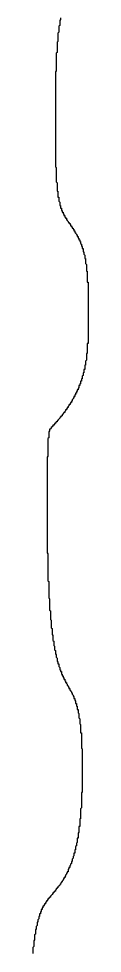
# Model space of a CAD drawing. Header units: millimetres. Extents: x 35 to 605, y 64 to 964.
# Drawn here: x 316.24 to 316.9, y 607.15 to 618.26 of the extents above; entities that cross this region are included whole.
import ezdxf

# ---------------------------------------------------------------- set-up
doc = ezdxf.new("R2010")
doc.units = ezdxf.units.MM

msp = doc.modelspace()

# ---------------------------------------------------------------- linework, layer by layer
for points in [[(316.567, 618.268, 0), (316.567, 618.258, 0), (316.567, 618.248, 0), (316.557, 618.238, 0), (316.557, 618.228, 0), (316.557, 618.218, 0), (316.557, 618.208, 0), (316.557, 618.208, 0), (316.557, 618.198, 0), (316.557, 618.188, 0), (316.557, 618.178, 0), (316.547, 618.168, 0), (316.547, 618.158, 0), (316.547, 618.148, 0), (316.547, 618.138, 0), (316.547, 618.128, 0), (316.547, 618.128, 0), (316.547, 618.118, 0), (316.547, 618.108, 0), (316.547, 618.098, 0), (316.537, 618.088, 0), (316.537, 618.078, 0), (316.537, 618.068, 0), (316.537, 618.058, 0), (316.537, 618.048, 0), (316.537, 618.038, 0), (316.537, 618.038, 0), (316.537, 618.028, 0), (316.537, 618.018, 0), (316.537, 618.008, 0), (316.537, 617.998, 0), (316.537, 617.988, 0), (316.527, 617.978, 0), (316.527, 617.968, 0), (316.527, 617.958, 0), (316.527, 617.948, 0), (316.527, 617.938, 0), (316.527, 617.928, 0), (316.527, 617.918, 0), (316.527, 617.918, 0), (316.527, 617.908, 0), (316.527, 617.898, 0), (316.527, 617.888, 0), (316.527, 617.878, 0), (316.527, 617.868, 0), (316.527, 617.858, 0), (316.517, 617.848, 0), (316.517, 617.838, 0), (316.517, 617.828, 0), (316.517, 617.818, 0), (316.517, 617.808, 0), (316.517, 617.798, 0), (316.517, 617.788, 0), (316.517, 617.778, 0), (316.517, 617.768, 0), (316.517, 617.758, 0), (316.517, 617.758, 0), (316.517, 617.748, 0), (316.517, 617.738, 0), (316.517, 617.728, 0), (316.517, 617.718, 0), (316.517, 617.708, 0), (316.517, 617.698, 0), (316.517, 617.688, 0), (316.517, 617.678, 0), (316.517, 617.668, 0), (316.517, 617.658, 0), (316.517, 617.648, 0), (316.517, 617.638, 0), (316.507, 617.628, 0), (316.507, 617.618, 0), (316.507, 617.608, 0), (316.507, 617.598, 0), (316.507, 617.588, 0), (316.507, 617.578, 0), (316.507, 617.578, 0), (316.507, 617.568, 0), (316.507, 617.558, 0), (316.507, 617.548, 0), (316.507, 617.538, 0), (316.507, 617.528, 0), (316.507, 617.518, 0), (316.507, 617.508, 0), (316.507, 617.498, 0), (316.507, 617.488, 0), (316.507, 617.478, 0), (316.507, 617.468, 0), (316.507, 617.458, 0), (316.507, 617.448, 0), (316.507, 617.438, 0), (316.507, 617.428, 0), (316.507, 617.418, 0), (316.507, 617.408, 0), (316.507, 617.398, 0), (316.507, 617.398, 0), (316.507, 617.388, 0), (316.507, 617.378, 0), (316.507, 617.368, 0), (316.507, 617.358, 0), (316.507, 617.348, 0), (316.507, 617.338, 0), (316.507, 617.328, 0), (316.507, 617.318, 0), (316.507, 617.308, 0), (316.507, 617.298, 0), (316.507, 617.288, 0), (316.507, 617.278, 0), (316.507, 617.268, 0), (316.507, 617.268, 0), (316.507, 617.258, 0), (316.507, 617.248, 0), (316.507, 617.238, 0), (316.507, 617.228, 0), (316.507, 617.218, 0), (316.507, 617.208, 0), (316.507, 617.198, 0), (316.507, 617.188, 0), (316.507, 617.178, 0), (316.507, 617.168, 0), (316.507, 617.158, 0), (316.507, 617.158, 0), (316.507, 617.148, 0), (316.507, 617.138, 0), (316.507, 617.128, 0), (316.507, 617.118, 0), (316.507, 617.108, 0), (316.507, 617.098, 0), (316.507, 617.088, 0), (316.507, 617.078, 0), (316.507, 617.068, 0), (316.507, 617.068, 0), (316.507, 617.058, 0), (316.507, 617.048, 0), (316.507, 617.038, 0), (316.507, 617.028, 0), (316.507, 617.018, 0), (316.507, 617.008, 0), (316.507, 616.998, 0), (316.507, 616.998, 0), (316.507, 616.988, 0), (316.507, 616.978, 0), (316.507, 616.968, 0), (316.507, 616.958, 0), (316.507, 616.948, 0), (316.507, 616.938, 0), (316.507, 616.938, 0), (316.507, 616.928, 0), (316.507, 616.918, 0), (316.507, 616.908, 0), (316.507, 616.898, 0), (316.507, 616.888, 0), (316.507, 616.888, 0), (316.507, 616.878, 0), (316.507, 616.868, 0), (316.507, 616.858, 0), (316.507, 616.848, 0), (316.507, 616.838, 0), (316.507, 616.838, 0), (316.507, 616.828, 0), (316.507, 616.818, 0), (316.507, 616.808, 0), (316.507, 616.798, 0), (316.507, 616.798, 0), (316.507, 616.788, 0), (316.507, 616.778, 0), (316.507, 616.768, 0), (316.507, 616.758, 0), (316.507, 616.758, 0), (316.507, 616.748, 0), (316.507, 616.738, 0), (316.507, 616.728, 0), (316.507, 616.718, 0), (316.507, 616.718, 0), (316.507, 616.708, 0), (316.507, 616.698, 0), (316.507, 616.688, 0), (316.507, 616.688, 0), (316.507, 616.678, 0), (316.507, 616.668, 0), (316.507, 616.658, 0), (316.507, 616.658, 0), (316.507, 616.648, 0), (316.507, 616.638, 0), (316.507, 616.628, 0), (316.507, 616.628, 0), (316.507, 616.618, 0), (316.507, 616.608, 0), (316.507, 616.598, 0), (316.507, 616.598, 0), (316.507, 616.588, 0), (316.507, 616.578, 0), (316.507, 616.578, 0), (316.507, 616.568, 0), (316.507, 616.558, 0), (316.507, 616.548, 0), (316.507, 616.548, 0), (316.507, 616.538, 0), (316.507, 616.528, 0), (316.507, 616.528, 0), (316.507, 616.518, 0), (316.507, 616.508, 0), (316.507, 616.508, 0), (316.507, 616.498, 0), (316.517, 616.488, 0), (316.517, 616.488, 0), (316.517, 616.478, 0), (316.517, 616.468, 0), (316.517, 616.468, 0), (316.517, 616.458, 0), (316.517, 616.448, 0), (316.517, 616.448, 0), (316.517, 616.438, 0), (316.517, 616.428, 0), (316.517, 616.428, 0), (316.517, 616.418, 0), (316.517, 616.408, 0), (316.517, 616.408, 0), (316.517, 616.398, 0), (316.517, 616.388, 0), (316.517, 616.388, 0), (316.517, 616.378, 0), (316.517, 616.378, 0), (316.517, 616.368, 0), (316.517, 616.358, 0), (316.517, 616.358, 0), (316.517, 616.348, 0), (316.517, 616.348, 0), (316.517, 616.338, 0), (316.517, 616.328, 0), (316.517, 616.328, 0), (316.517, 616.318, 0), (316.517, 616.318, 0), (316.527, 616.308, 0), (316.527, 616.298, 0), (316.527, 616.298, 0), (316.527, 616.288, 0), (316.527, 616.288, 0), (316.527, 616.278, 0), (316.527, 616.278, 0), (316.527, 616.268, 0), (316.527, 616.268, 0), (316.527, 616.258, 0), (316.527, 616.248, 0), (316.527, 616.248, 0), (316.527, 616.238, 0), (316.527, 616.238, 0), (316.527, 616.228, 0), (316.527, 616.228, 0), (316.527, 616.218, 0), (316.527, 616.218, 0), (316.527, 616.208, 0), (316.537, 616.208, 0), (316.537, 616.198, 0), (316.537, 616.198, 0), (316.537, 616.188, 0), (316.537, 616.188, 0), (316.537, 616.178, 0), (316.537, 616.178, 0), (316.537, 616.168, 0), (316.537, 616.168, 0), (316.537, 616.158, 0), (316.537, 616.158, 0), (316.537, 616.148, 0), (316.537, 616.148, 0), (316.537, 616.148, 0), (316.537, 616.138, 0), (316.547, 616.138, 0), (316.547, 616.128, 0), (316.547, 616.128, 0), (316.547, 616.118, 0), (316.547, 616.118, 0), (316.547, 616.118, 0), (316.547, 616.108, 0), (316.547, 616.108, 0), (316.547, 616.098, 0), (316.547, 616.098, 0), (316.547, 616.088, 0), (316.547, 616.088, 0), (316.547, 616.088, 0), (316.557, 616.078, 0), (316.557, 616.078, 0), (316.557, 616.078, 0), (316.557, 616.068, 0), (316.557, 616.068, 0), (316.557, 616.058, 0), (316.557, 616.058, 0), (316.557, 616.058, 0), (316.557, 616.048, 0), (316.557, 616.048, 0), (316.557, 616.048, 0), (316.557, 616.038, 0), (316.567, 616.038, 0), (316.567, 616.038, 0), (316.567, 616.028, 0), (316.567, 616.028, 0), (316.567, 616.028, 0), (316.567, 616.018, 0), (316.567, 616.018, 0), (316.567, 616.018, 0), (316.567, 616.018, 0), (316.567, 616.008, 0), (316.577, 616.008, 0), (316.577, 616.008, 0), (316.577, 615.998, 0), (316.577, 615.998, 0), (316.577, 615.998, 0), (316.577, 615.998, 0), (316.577, 615.988, 0), (316.577, 615.988, 0), (316.577, 615.988, 0), (316.577, 615.978, 0), (316.587, 615.978, 0), (316.587, 615.978, 0), (316.587, 615.978, 0), (316.587, 615.968, 0), (316.587, 615.968, 0), (316.587, 615.968, 0), (316.587, 615.968, 0), (316.587, 615.958, 0), (316.587, 615.958, 0), (316.587, 615.958, 0), (316.597, 615.958, 0), (316.597, 615.948, 0), (316.597, 615.948, 0), (316.597, 615.948, 0), (316.597, 615.948, 0), (316.597, 615.938, 0), (316.597, 615.938, 0), (316.597, 615.938, 0), (316.607, 615.938, 0), (316.607, 615.938, 0), (316.607, 615.928, 0), (316.607, 615.928, 0), (316.607, 615.928, 0), (316.607, 615.928, 0), (316.607, 615.918, 0), (316.607, 615.918, 0), (316.607, 615.918, 0), (316.617, 615.918, 0), (316.617, 615.918, 0), (316.617, 615.908, 0), (316.617, 615.908, 0), (316.617, 615.908, 0), (316.617, 615.908, 0), (316.617, 615.898, 0), (316.627, 615.898, 0), (316.627, 615.898, 0), (316.627, 615.898, 0), (316.627, 615.898, 0), (316.627, 615.888, 0), (316.627, 615.888, 0), (316.627, 615.888, 0), (316.637, 615.888, 0), (316.637, 615.878, 0), (316.637, 615.878, 0), (316.637, 615.878, 0), (316.637, 615.878, 0), (316.637, 615.878, 0), (316.637, 615.868, 0), (316.647, 615.868, 0), (316.647, 615.868, 0), (316.647, 615.868, 0), (316.647, 615.858, 0), (316.647, 615.858, 0), (316.647, 615.858, 0), (316.647, 615.858, 0), (316.657, 615.848, 0), (316.657, 615.848, 0), (316.657, 615.848, 0), (316.657, 615.848, 0), (316.657, 615.838, 0), (316.657, 615.838, 0), (316.667, 615.838, 0), (316.667, 615.838, 0), (316.667, 615.838, 0), (316.667, 615.828, 0), (316.667, 615.828, 0), (316.667, 615.828, 0), (316.677, 615.828, 0), (316.677, 615.818, 0), (316.677, 615.818, 0), (316.677, 615.818, 0), (316.677, 615.818, 0), (316.687, 615.808, 0), (316.687, 615.808, 0), (316.687, 615.808, 0), (316.687, 615.808, 0), (316.687, 615.798, 0), (316.687, 615.798, 0), (316.697, 615.798, 0), (316.697, 615.788, 0), (316.697, 615.788, 0), (316.697, 615.788, 0), (316.697, 615.788, 0), (316.707, 615.778, 0), (316.707, 615.778, 0), (316.707, 615.778, 0), (316.707, 615.778, 0), (316.707, 615.768, 0), (316.717, 615.768, 0), (316.717, 615.768, 0), (316.717, 615.758, 0), (316.717, 615.758, 0), (316.717, 615.758, 0), (316.727, 615.758, 0), (316.727, 615.748, 0), (316.727, 615.748, 0), (316.727, 615.748, 0), (316.727, 615.738, 0), (316.727, 615.738, 0), (316.737, 615.738, 0), (316.737, 615.728, 0), (316.737, 615.728, 0), (316.737, 615.728, 0), (316.737, 615.718, 0), (316.747, 615.718, 0), (316.747, 615.718, 0), (316.747, 615.708, 0), (316.747, 615.708, 0), (316.747, 615.708, 0), (316.757, 615.698, 0), (316.757, 615.698, 0), (316.757, 615.698, 0), (316.757, 615.688, 0), (316.757, 615.688, 0), (316.767, 615.688, 0), (316.767, 615.678, 0), (316.767, 615.678, 0), (316.767, 615.678, 0), (316.767, 615.668, 0), (316.777, 615.668, 0), (316.777, 615.668, 0), (316.777, 615.658, 0), (316.777, 615.658, 0), (316.777, 615.648, 0), (316.787, 615.648, 0), (316.787, 615.648, 0), (316.787, 615.638, 0), (316.787, 615.638, 0), (316.787, 615.628, 0), (316.797, 615.628, 0), (316.797, 615.628, 0), (316.797, 615.618, 0), (316.797, 615.618, 0), (316.797, 615.608, 0), (316.797, 615.608, 0), (316.807, 615.608, 0), (316.807, 615.598, 0), (316.807, 615.598, 0), (316.807, 615.588, 0), (316.807, 615.588, 0), (316.817, 615.578, 0), (316.817, 615.578, 0), (316.817, 615.578, 0), (316.817, 615.568, 0), (316.817, 615.568, 0), (316.817, 615.558, 0), (316.817, 615.558, 0), (316.827, 615.548, 0), (316.827, 615.548, 0), (316.827, 615.538, 0), (316.827, 615.538, 0), (316.827, 615.538, 0), (316.827, 615.528, 0), (316.837, 615.528, 0), (316.837, 615.518, 0), (316.837, 615.518, 0), (316.837, 615.508, 0), (316.837, 615.508, 0), (316.837, 615.498, 0), (316.837, 615.498, 0), (316.837, 615.488, 0), (316.847, 615.488, 0), (316.847, 615.488, 0), (316.847, 615.478, 0), (316.847, 615.478, 0), (316.847, 615.468, 0), (316.847, 615.468, 0), (316.847, 615.458, 0), (316.847, 615.458, 0), (316.857, 615.448, 0), (316.857, 615.448, 0), (316.857, 615.438, 0), (316.857, 615.438, 0), (316.857, 615.428, 0), (316.857, 615.428, 0), (316.857, 615.418, 0), (316.857, 615.418, 0), (316.857, 615.418, 0), (316.857, 615.408, 0), (316.867, 615.408, 0), (316.867, 615.398, 0), (316.867, 615.398, 0), (316.867, 615.388, 0), (316.867, 615.388, 0), (316.867, 615.378, 0), (316.867, 615.378, 0), (316.867, 615.368, 0), (316.867, 615.368, 0), (316.867, 615.358, 0), (316.867, 615.358, 0), (316.867, 615.348, 0), (316.867, 615.348, 0), (316.877, 615.338, 0), (316.877, 615.338, 0), (316.877, 615.328, 0), (316.877, 615.328, 0), (316.877, 615.318, 0), (316.877, 615.318, 0), (316.877, 615.308, 0), (316.877, 615.308, 0), (316.877, 615.298, 0), (316.877, 615.298, 0), (316.877, 615.288, 0), (316.877, 615.288, 0), (316.877, 615.278, 0), (316.877, 615.278, 0), (316.877, 615.268, 0), (316.877, 615.268, 0), (316.877, 615.258, 0), (316.887, 615.258, 0), (316.887, 615.248, 0), (316.887, 615.248, 0), (316.887, 615.238, 0), (316.887, 615.238, 0), (316.887, 615.238, 0), (316.887, 615.228, 0), (316.887, 615.228, 0), (316.887, 615.218, 0), (316.887, 615.218, 0), (316.887, 615.208, 0), (316.887, 615.208, 0), (316.887, 615.198, 0), (316.887, 615.188, 0), (316.887, 615.188, 0), (316.887, 615.178, 0), (316.887, 615.178, 0), (316.887, 615.168, 0), (316.887, 615.168, 0), (316.887, 615.158, 0), (316.887, 615.158, 0), (316.887, 615.148, 0), (316.887, 615.148, 0), (316.887, 615.138, 0), (316.887, 615.138, 0), (316.887, 615.128, 0), (316.897, 615.128, 0), (316.897, 615.118, 0), (316.897, 615.118, 0), (316.897, 615.108, 0), (316.897, 615.108, 0), (316.897, 615.098, 0), (316.897, 615.098, 0), (316.897, 615.088, 0), (316.897, 615.088, 0), (316.897, 615.078, 0), (316.897, 615.078, 0), (316.897, 615.068, 0), (316.897, 615.068, 0), (316.897, 615.058, 0), (316.897, 615.058, 0), (316.897, 615.048, 0), (316.897, 615.048, 0), (316.897, 615.038, 0), (316.897, 615.038, 0), (316.897, 615.028, 0), (316.897, 615.028, 0), (316.897, 615.018, 0), (316.897, 615.018, 0), (316.897, 615.008, 0), (316.897, 615.008, 0), (316.897, 614.998, 0), (316.897, 614.998, 0), (316.897, 614.988, 0), (316.897, 614.988, 0), (316.897, 614.978, 0), (316.897, 614.978, 0), (316.897, 614.968, 0), (316.897, 614.968, 0), (316.897, 614.958, 0), (316.897, 614.958, 0), (316.897, 614.948, 0), (316.897, 614.948, 0), (316.897, 614.938, 0), (316.897, 614.938, 0), (316.897, 614.928, 0), (316.897, 614.918, 0), (316.897, 614.918, 0), (316.897, 614.908, 0), (316.897, 614.908, 0), (316.897, 614.898, 0), (316.897, 614.898, 0), (316.897, 614.888, 0), (316.897, 614.888, 0), (316.897, 614.878, 0), (316.897, 614.878, 0), (316.897, 614.868, 0), (316.897, 614.868, 0), (316.897, 614.858, 0), (316.897, 614.858, 0), (316.897, 614.848, 0), (316.897, 614.848, 0), (316.897, 614.838, 0), (316.897, 614.838, 0), (316.897, 614.828, 0), (316.897, 614.828, 0), (316.897, 614.818, 0), (316.897, 614.818, 0), (316.897, 614.808, 0), (316.897, 614.808, 0), (316.897, 614.798, 0), (316.897, 614.798, 0), (316.897, 614.788, 0), (316.897, 614.788, 0), (316.897, 614.778, 0), (316.897, 614.778, 0), (316.897, 614.768, 0), (316.897, 614.768, 0), (316.897, 614.758, 0), (316.897, 614.758, 0), (316.897, 614.748, 0), (316.897, 614.748, 0), (316.897, 614.738, 0), (316.897, 614.738, 0), (316.897, 614.728, 0), (316.897, 614.728, 0), (316.897, 614.718, 0), (316.897, 614.718, 0), (316.897, 614.708, 0), (316.897, 614.708, 0), (316.897, 614.698, 0), (316.897, 614.698, 0), (316.897, 614.688, 0), (316.897, 614.688, 0), (316.897, 614.678, 0), (316.897, 614.678, 0), (316.897, 614.668, 0), (316.897, 614.668, 0), (316.897, 614.658, 0), (316.897, 614.658, 0), (316.897, 614.658, 0), (316.897, 614.648, 0), (316.897, 614.648, 0), (316.897, 614.638, 0), (316.897, 614.638, 0), (316.897, 614.628, 0), (316.897, 614.628, 0), (316.897, 614.618, 0), (316.897, 614.618, 0), (316.897, 614.608, 0), (316.897, 614.608, 0), (316.897, 614.598, 0), (316.897, 614.598, 0), (316.897, 614.588, 0), (316.897, 614.588, 0), (316.897, 614.578, 0), (316.897, 614.578, 0), (316.897, 614.568, 0), (316.897, 614.568, 0), (316.897, 614.558, 0), (316.897, 614.558, 0), (316.897, 614.548, 0), (316.897, 614.548, 0), (316.897, 614.538, 0), (316.897, 614.538, 0), (316.897, 614.528, 0), (316.897, 614.528, 0), (316.897, 614.518, 0), (316.897, 614.518, 0), (316.897, 614.508, 0), (316.897, 614.508, 0), (316.897, 614.498, 0), (316.897, 614.498, 0), (316.897, 614.488, 0), (316.897, 614.488, 0), (316.897, 614.478, 0), (316.897, 614.478, 0), (316.897, 614.468, 0), (316.897, 614.468, 0), (316.897, 614.458, 0), (316.897, 614.458, 0), (316.897, 614.448, 0), (316.897, 614.448, 0), (316.897, 614.448, 0), (316.897, 614.438, 0), (316.897, 614.438, 0), (316.897, 614.428, 0), (316.897, 614.428, 0), (316.897, 614.418, 0), (316.897, 614.418, 0), (316.897, 614.408, 0), (316.897, 614.408, 0), (316.897, 614.398, 0), (316.887, 614.398, 0), (316.887, 614.388, 0), (316.887, 614.388, 0), (316.887, 614.378, 0), (316.887, 614.378, 0), (316.887, 614.368, 0), (316.887, 614.368, 0), (316.887, 614.358, 0), (316.887, 614.358, 0), (316.887, 614.348, 0), (316.887, 614.348, 0), (316.887, 614.338, 0), (316.887, 614.338, 0), (316.887, 614.328, 0), (316.887, 614.328, 0), (316.887, 614.318, 0), (316.887, 614.318, 0), (316.887, 614.308, 0), (316.887, 614.308, 0), (316.887, 614.298, 0), (316.887, 614.298, 0), (316.887, 614.298, 0), (316.887, 614.288, 0), (316.887, 614.288, 0), (316.887, 614.278, 0), (316.877, 614.278, 0), (316.877, 614.268, 0), (316.877, 614.268, 0), (316.877, 614.258, 0), (316.877, 614.258, 0), (316.877, 614.248, 0), (316.877, 614.248, 0), (316.877, 614.238, 0), (316.877, 614.238, 0), (316.877, 614.228, 0), (316.877, 614.228, 0), (316.877, 614.218, 0), (316.877, 614.218, 0), (316.877, 614.208, 0), (316.877, 614.208, 0), (316.877, 614.198, 0), (316.877, 614.198, 0), (316.867, 614.188, 0), (316.867, 614.188, 0), (316.867, 614.178, 0), (316.867, 614.178, 0), (316.867, 614.168, 0), (316.867, 614.168, 0), (316.867, 614.168, 0), (316.867, 614.158, 0), (316.867, 614.158, 0), (316.867, 614.148, 0), (316.867, 614.148, 0), (316.867, 614.138, 0), (316.857, 614.138, 0), (316.857, 614.128, 0), (316.857, 614.128, 0), (316.857, 614.118, 0), (316.857, 614.118, 0), (316.857, 614.108, 0), (316.857, 614.108, 0), (316.857, 614.098, 0), (316.857, 614.098, 0), (316.857, 614.088, 0), (316.847, 614.088, 0), (316.847, 614.078, 0), (316.847, 614.078, 0), (316.847, 614.068, 0), (316.847, 614.068, 0), (316.847, 614.058, 0), (316.847, 614.058, 0), (316.847, 614.048, 0), (316.847, 614.048, 0), (316.837, 614.048, 0), (316.837, 614.038, 0), (316.837, 614.038, 0), (316.837, 614.028, 0), (316.837, 614.028, 0), (316.837, 614.018, 0), (316.837, 614.018, 0), (316.827, 614.008, 0), (316.827, 614.008, 0), (316.827, 613.998, 0), (316.827, 613.998, 0), (316.827, 613.988, 0), (316.827, 613.988, 0), (316.827, 613.978, 0), (316.817, 613.978, 0), (316.817, 613.968, 0), (316.817, 613.968, 0), (316.817, 613.968, 0), (316.817, 613.958, 0), (316.817, 613.958, 0), (316.817, 613.948, 0), (316.807, 613.948, 0), (316.807, 613.938, 0), (316.807, 613.938, 0), (316.807, 613.928, 0), (316.807, 613.928, 0), (316.807, 613.918, 0), (316.797, 613.918, 0), (316.797, 613.908, 0), (316.797, 613.908, 0), (316.797, 613.908, 0), (316.797, 613.898, 0), (316.787, 613.898, 0), (316.787, 613.888, 0), (316.787, 613.888, 0), (316.787, 613.878, 0), (316.787, 613.878, 0), (316.787, 613.868, 0), (316.777, 613.868, 0), (316.777, 613.868, 0), (316.777, 613.858, 0), (316.777, 613.858, 0), (316.777, 613.848, 0), (316.767, 613.848, 0), (316.767, 613.838, 0), (316.767, 613.838, 0), (316.767, 613.838, 0), (316.767, 613.828, 0), (316.757, 613.828, 0), (316.757, 613.818, 0), (316.757, 613.818, 0), (316.757, 613.808, 0), (316.757, 613.808, 0), (316.747, 613.808, 0), (316.747, 613.798, 0), (316.747, 613.798, 0), (316.747, 613.788, 0), (316.747, 613.788, 0), (316.737, 613.788, 0), (316.737, 613.778, 0), (316.737, 613.778, 0), (316.737, 613.768, 0), (316.727, 613.768, 0), (316.727, 613.768, 0), (316.727, 613.758, 0), (316.727, 613.758, 0), (316.727, 613.748, 0), (316.717, 613.748, 0), (316.717, 613.748, 0), (316.717, 613.738, 0), (316.717, 613.738, 0), (316.707, 613.728, 0), (316.707, 613.728, 0), (316.707, 613.728, 0), (316.707, 613.718, 0), (316.707, 613.718, 0), (316.697, 613.708, 0), (316.697, 613.708, 0), (316.697, 613.708, 0), (316.697, 613.698, 0), (316.687, 613.698, 0), (316.687, 613.698, 0), (316.687, 613.688, 0), (316.687, 613.688, 0), (316.687, 613.688, 0), (316.677, 613.678, 0), (316.677, 613.678, 0), (316.677, 613.668, 0), (316.677, 613.668, 0), (316.667, 613.668, 0), (316.667, 613.658, 0), (316.667, 613.658, 0), (316.667, 613.658, 0), (316.657, 613.648, 0), (316.657, 613.648, 0), (316.657, 613.648, 0), (316.657, 613.638, 0), (316.657, 613.638, 0), (316.647, 613.638, 0), (316.647, 613.628, 0), (316.647, 613.628, 0), (316.647, 613.628, 0), (316.637, 613.618, 0), (316.637, 613.618, 0), (316.637, 613.618, 0), (316.637, 613.608, 0), (316.627, 613.608, 0), (316.627, 613.608, 0), (316.627, 613.598, 0), (316.627, 613.598, 0), (316.627, 613.598, 0), (316.617, 613.588, 0), (316.617, 613.588, 0), (316.617, 613.588, 0), (316.617, 613.578, 0), (316.607, 613.578, 0), (316.607, 613.578, 0), (316.607, 613.568, 0), (316.607, 613.568, 0), (316.597, 613.568, 0), (316.597, 613.568, 0), (316.597, 613.558, 0), (316.597, 613.558, 0), (316.597, 613.558, 0), (316.587, 613.548, 0), (316.587, 613.548, 0), (316.587, 613.548, 0), (316.587, 613.538, 0), (316.577, 613.538, 0), (316.577, 613.538, 0), (316.577, 613.538, 0), (316.577, 613.528, 0), (316.577, 613.528, 0), (316.567, 613.528, 0), (316.567, 613.518, 0), (316.567, 613.518, 0), (316.567, 613.518, 0), (316.557, 613.518, 0), (316.557, 613.508, 0), (316.557, 613.508, 0), (316.557, 613.508, 0), (316.557, 613.508, 0), (316.547, 613.498, 0), (316.547, 613.498, 0), (316.547, 613.498, 0), (316.547, 613.498, 0), (316.537, 613.488, 0), (316.537, 613.488, 0), (316.537, 613.488, 0), (316.537, 613.488, 0), (316.537, 613.478, 0), (316.527, 613.478, 0), (316.527, 613.478, 0), (316.527, 613.478, 0), (316.527, 613.468, 0), (316.527, 613.468, 0), (316.517, 613.468, 0), (316.517, 613.468, 0), (316.517, 613.458, 0), (316.517, 613.458, 0), (316.507, 613.458, 0), (316.507, 613.458, 0), (316.507, 613.448, 0), (316.507, 613.448, 0), (316.507, 613.448, 0), (316.497, 613.448, 0), (316.497, 613.448, 0), (316.497, 613.438, 0), (316.497, 613.438, 0), (316.497, 613.438, 0), (316.497, 613.438, 0), (316.487, 613.428, 0), (316.487, 613.428, 0), (316.487, 613.428, 0), (316.487, 613.428, 0), (316.487, 613.428, 0), (316.477, 613.428, 0), (316.477, 613.418, 0), (316.477, 613.418, 0), (316.477, 613.418, 0), (316.477, 613.418, 0), (316.477, 613.418, 0), (316.467, 613.408, 0), (316.467, 613.408, 0), (316.467, 613.408, 0), (316.467, 613.408, 0), (316.467, 613.408, 0), (316.467, 613.408, 0), (316.457, 613.398, 0), (316.457, 613.398, 0), (316.457, 613.398, 0), (316.457, 613.398, 0), (316.457, 613.398, 0), (316.457, 613.398, 0), (316.457, 613.398, 0), (316.457, 613.388, 0), (316.447, 613.388, 0), (316.447, 613.388, 0), (316.447, 613.388, 0), (316.447, 613.388, 0), (316.447, 613.388, 0), (316.447, 613.388, 0), (316.447, 613.388, 0), (316.447, 613.388, 0), (316.447, 613.388, 0), (316.447, 613.378, 0), (316.437, 613.378, 0), (316.437, 613.378, 0), (316.437, 613.378, 0), (316.437, 613.378, 0), (316.437, 613.378, 0), (316.437, 613.378, 0), (316.437, 613.378, 0), (316.437, 613.378, 0), (316.437, 613.378, 0), (316.437, 613.378, 0), (316.437, 613.378, 0)], [(316.437, 613.378, 0), (316.437, 613.378, 0), (316.437, 613.378, 0), (316.437, 613.378, 0), (316.437, 613.378, 0), (316.437, 613.368, 0), (316.437, 613.368, 0), (316.437, 613.368, 0), (316.437, 613.368, 0), (316.437, 613.368, 0), (316.437, 613.368, 0), (316.437, 613.368, 0), (316.437, 613.368, 0), (316.437, 613.358, 0), (316.437, 613.358, 0), (316.437, 613.358, 0), (316.437, 613.358, 0), (316.427, 613.348, 0), (316.427, 613.348, 0), (316.427, 613.348, 0), (316.427, 613.348, 0), (316.427, 613.338, 0), (316.427, 613.338, 0), (316.427, 613.338, 0), (316.427, 613.338, 0), (316.427, 613.328, 0), (316.427, 613.328, 0), (316.427, 613.328, 0), (316.427, 613.318, 0), (316.427, 613.318, 0), (316.427, 613.308, 0), (316.427, 613.308, 0), (316.427, 613.308, 0), (316.427, 613.298, 0), (316.427, 613.298, 0), (316.427, 613.288, 0), (316.427, 613.288, 0), (316.427, 613.278, 0), (316.427, 613.278, 0), (316.417, 613.268, 0), (316.417, 613.268, 0), (316.417, 613.258, 0), (316.417, 613.258, 0), (316.417, 613.248, 0), (316.417, 613.238, 0), (316.417, 613.238, 0), (316.417, 613.228, 0), (316.417, 613.228, 0), (316.417, 613.218, 0), (316.417, 613.208, 0), (316.417, 613.208, 0), (316.417, 613.198, 0), (316.417, 613.188, 0), (316.417, 613.178, 0), (316.417, 613.178, 0), (316.417, 613.168, 0), (316.417, 613.158, 0), (316.417, 613.148, 0), (316.417, 613.148, 0), (316.417, 613.138, 0), (316.417, 613.128, 0), (316.417, 613.118, 0), (316.417, 613.108, 0), (316.417, 613.098, 0), (316.417, 613.098, 0), (316.417, 613.088, 0), (316.417, 613.078, 0), (316.417, 613.068, 0), (316.417, 613.058, 0), (316.407, 613.048, 0), (316.407, 613.038, 0), (316.407, 613.028, 0), (316.407, 613.018, 0), (316.407, 613.008, 0), (316.407, 612.998, 0), (316.407, 612.988, 0), (316.407, 612.978, 0), (316.407, 612.968, 0), (316.407, 612.948, 0), (316.407, 612.938, 0), (316.407, 612.928, 0), (316.407, 612.918, 0), (316.407, 612.908, 0), (316.407, 612.898, 0), (316.407, 612.878, 0), (316.407, 612.868, 0), (316.407, 612.858, 0), (316.407, 612.848, 0), (316.407, 612.828, 0), (316.407, 612.818, 0), (316.407, 612.808, 0), (316.407, 612.798, 0), (316.407, 612.778, 0), (316.407, 612.768, 0), (316.407, 612.758, 0), (316.407, 612.738, 0), (316.407, 612.728, 0), (316.407, 612.718, 0), (316.407, 612.698, 0), (316.407, 612.688, 0), (316.407, 612.668, 0), (316.407, 612.658, 0), (316.407, 612.648, 0), (316.407, 612.628, 0), (316.407, 612.618, 0), (316.407, 612.598, 0), (316.407, 612.588, 0), (316.407, 612.568, 0), (316.407, 612.558, 0), (316.407, 612.538, 0), (316.407, 612.528, 0), (316.407, 612.508, 0), (316.407, 612.498, 0), (316.407, 612.478, 0), (316.407, 612.468, 0), (316.407, 612.448, 0), (316.407, 612.438, 0), (316.407, 612.418, 0), (316.407, 612.408, 0), (316.407, 612.388, 0), (316.407, 612.378, 0), (316.407, 612.358, 0), (316.407, 612.348, 0), (316.407, 612.328, 0), (316.407, 612.308, 0), (316.407, 612.298, 0), (316.407, 612.278, 0), (316.407, 612.268, 0), (316.407, 612.248, 0), (316.407, 612.228, 0), (316.407, 612.218, 0), (316.407, 612.198, 0), (316.407, 612.188, 0), (316.407, 612.168, 0), (316.407, 612.148, 0), (316.407, 612.138, 0), (316.407, 612.118, 0), (316.407, 612.108, 0), (316.407, 612.088, 0), (316.407, 612.068, 0), (316.407, 612.058, 0), (316.407, 612.038, 0), (316.407, 612.028, 0), (316.407, 612.008, 0), (316.407, 611.988, 0), (316.407, 611.978, 0), (316.407, 611.958, 0), (316.407, 611.948, 0), (316.407, 611.928, 0), (316.407, 611.908, 0), (316.417, 611.898, 0), (316.417, 611.878, 0), (316.417, 611.858, 0), (316.417, 611.848, 0), (316.417, 611.828, 0), (316.417, 611.818, 0), (316.417, 611.798, 0), (316.417, 611.788, 0), (316.417, 611.768, 0), (316.417, 611.748, 0), (316.417, 611.738, 0), (316.417, 611.718, 0), (316.417, 611.708, 0), (316.417, 611.688, 0), (316.417, 611.668, 0), (316.417, 611.658, 0), (316.417, 611.638, 0), (316.417, 611.628, 0), (316.417, 611.608, 0), (316.417, 611.598, 0), (316.417, 611.578, 0), (316.427, 611.568, 0), (316.427, 611.548, 0), (316.427, 611.538, 0), (316.427, 611.518, 0), (316.427, 611.508, 0), (316.427, 611.488, 0), (316.427, 611.478, 0), (316.427, 611.458, 0), (316.427, 611.448, 0), (316.427, 611.428, 0), (316.427, 611.418, 0), (316.427, 611.398, 0), (316.427, 611.388, 0), (316.427, 611.378, 0), (316.437, 611.358, 0), (316.437, 611.348, 0), (316.437, 611.328, 0), (316.437, 611.318, 0), (316.437, 611.308, 0), (316.437, 611.288, 0), (316.437, 611.278, 0), (316.437, 611.268, 0), (316.437, 611.248, 0), (316.437, 611.238, 0), (316.437, 611.228, 0), (316.447, 611.218, 0), (316.447, 611.198, 0), (316.447, 611.188, 0), (316.447, 611.178, 0), (316.447, 611.168, 0), (316.447, 611.148, 0), (316.447, 611.138, 0), (316.447, 611.128, 0), (316.447, 611.118, 0), (316.457, 611.108, 0), (316.457, 611.088, 0), (316.457, 611.078, 0), (316.457, 611.068, 0), (316.457, 611.058, 0), (316.457, 611.048, 0), (316.457, 611.038, 0), (316.457, 611.028, 0), (316.457, 611.018, 0), (316.467, 611.008, 0), (316.467, 610.998, 0), (316.467, 610.988, 0), (316.467, 610.978, 0), (316.467, 610.968, 0), (316.467, 610.958, 0), (316.467, 610.948, 0), (316.467, 610.938, 0), (316.477, 610.928, 0), (316.477, 610.918, 0), (316.477, 610.908, 0), (316.477, 610.898, 0), (316.477, 610.888, 0), (316.477, 610.878, 0), (316.477, 610.868, 0), (316.487, 610.858, 0), (316.487, 610.848, 0), (316.487, 610.848, 0), (316.487, 610.838, 0), (316.487, 610.828, 0), (316.487, 610.818, 0), (316.487, 610.808, 0), (316.497, 610.798, 0), (316.497, 610.798, 0), (316.497, 610.788, 0), (316.497, 610.778, 0), (316.497, 610.768, 0), (316.497, 610.758, 0), (316.497, 610.758, 0), (316.507, 610.748, 0), (316.507, 610.738, 0), (316.507, 610.728, 0), (316.507, 610.728, 0), (316.507, 610.718, 0), (316.507, 610.708, 0), (316.507, 610.708, 0), (316.517, 610.698, 0), (316.517, 610.688, 0), (316.517, 610.688, 0), (316.517, 610.678, 0), (316.517, 610.668, 0), (316.517, 610.668, 0), (316.527, 610.658, 0), (316.527, 610.648, 0), (316.527, 610.648, 0), (316.527, 610.638, 0), (316.527, 610.638, 0), (316.527, 610.628, 0), (316.527, 610.618, 0), (316.537, 610.618, 0), (316.537, 610.608, 0), (316.537, 610.608, 0), (316.537, 610.598, 0), (316.537, 610.598, 0), (316.537, 610.588, 0), (316.547, 610.588, 0), (316.547, 610.578, 0), (316.547, 610.578, 0), (316.547, 610.568, 0), (316.547, 610.568, 0), (316.547, 610.558, 0), (316.547, 610.558, 0), (316.557, 610.548, 0), (316.557, 610.548, 0), (316.557, 610.538, 0), (316.557, 610.538, 0), (316.557, 610.528, 0), (316.557, 610.528, 0), (316.557, 610.518, 0), (316.567, 610.518, 0), (316.567, 610.518, 0), (316.567, 610.508, 0), (316.567, 610.508, 0), (316.567, 610.498, 0), (316.567, 610.498, 0), (316.577, 610.498, 0), (316.577, 610.488, 0), (316.577, 610.488, 0), (316.577, 610.478, 0), (316.577, 610.478, 0), (316.577, 610.478, 0), (316.577, 610.468, 0), (316.587, 610.468, 0), (316.587, 610.468, 0), (316.587, 610.458, 0), (316.587, 610.458, 0), (316.587, 610.458, 0), (316.587, 610.448, 0), (316.587, 610.448, 0), (316.597, 610.448, 0), (316.597, 610.438, 0), (316.597, 610.438, 0), (316.597, 610.438, 0), (316.597, 610.428, 0), (316.597, 610.428, 0), (316.607, 610.428, 0), (316.607, 610.418, 0), (316.607, 610.418, 0), (316.607, 610.418, 0), (316.607, 610.418, 0), (316.607, 610.408, 0), (316.607, 610.408, 0), (316.617, 610.408, 0), (316.617, 610.398, 0), (316.617, 610.398, 0), (316.617, 610.398, 0), (316.617, 610.398, 0), (316.617, 610.388, 0), (316.617, 610.388, 0), (316.627, 610.388, 0), (316.627, 610.378, 0), (316.627, 610.378, 0), (316.627, 610.378, 0), (316.627, 610.378, 0), (316.627, 610.368, 0), (316.627, 610.368, 0), (316.637, 610.368, 0), (316.637, 610.368, 0), (316.637, 610.358, 0), (316.637, 610.358, 0), (316.637, 610.358, 0), (316.637, 610.358, 0), (316.647, 610.348, 0), (316.647, 610.348, 0), (316.647, 610.348, 0), (316.647, 610.338, 0), (316.647, 610.338, 0), (316.647, 610.338, 0), (316.647, 610.338, 0), (316.657, 610.328, 0), (316.657, 610.328, 0), (316.657, 610.328, 0), (316.657, 610.328, 0), (316.657, 610.318, 0), (316.657, 610.318, 0), (316.667, 610.318, 0), (316.667, 610.308, 0), (316.667, 610.308, 0), (316.667, 610.308, 0), (316.667, 610.308, 0), (316.667, 610.298, 0), (316.677, 610.298, 0), (316.677, 610.298, 0), (316.677, 610.288, 0), (316.677, 610.288, 0), (316.677, 610.288, 0), (316.677, 610.278, 0), (316.687, 610.278, 0), (316.687, 610.278, 0), (316.687, 610.268, 0), (316.687, 610.268, 0), (316.687, 610.268, 0), (316.697, 610.258, 0), (316.697, 610.258, 0), (316.697, 610.258, 0), (316.697, 610.248, 0), (316.697, 610.248, 0), (316.697, 610.248, 0), (316.707, 610.238, 0), (316.707, 610.238, 0), (316.707, 610.238, 0), (316.707, 610.228, 0), (316.707, 610.228, 0), (316.707, 610.228, 0), (316.717, 610.218, 0), (316.717, 610.218, 0), (316.717, 610.208, 0), (316.717, 610.208, 0), (316.717, 610.208, 0), (316.727, 610.198, 0), (316.727, 610.198, 0), (316.727, 610.188, 0), (316.727, 610.188, 0), (316.727, 610.188, 0), (316.727, 610.178, 0), (316.737, 610.178, 0), (316.737, 610.168, 0), (316.737, 610.168, 0), (316.737, 610.168, 0), (316.737, 610.158, 0), (316.737, 610.158, 0), (316.747, 610.148, 0), (316.747, 610.148, 0), (316.747, 610.138, 0), (316.747, 610.138, 0), (316.747, 610.128, 0), (316.747, 610.128, 0), (316.747, 610.118, 0), (316.757, 610.118, 0), (316.757, 610.108, 0), (316.757, 610.108, 0), (316.757, 610.108, 0), (316.757, 610.098, 0), (316.757, 610.098, 0), (316.757, 610.088, 0), (316.767, 610.088, 0), (316.767, 610.078, 0), (316.767, 610.078, 0), (316.767, 610.068, 0), (316.767, 610.058, 0), (316.767, 610.058, 0), (316.767, 610.048, 0), (316.777, 610.048, 0), (316.777, 610.038, 0), (316.777, 610.038, 0), (316.777, 610.028, 0), (316.777, 610.028, 0), (316.777, 610.018, 0), (316.777, 610.018, 0), (316.777, 610.008, 0), (316.787, 609.998, 0), (316.787, 609.998, 0), (316.787, 609.988, 0), (316.787, 609.988, 0), (316.787, 609.978, 0), (316.787, 609.978, 0), (316.787, 609.968, 0), (316.787, 609.958, 0), (316.787, 609.958, 0), (316.787, 609.948, 0), (316.797, 609.938, 0), (316.797, 609.938, 0), (316.797, 609.928, 0), (316.797, 609.918, 0), (316.797, 609.918, 0), (316.797, 609.908, 0), (316.797, 609.908, 0), (316.797, 609.898, 0), (316.797, 609.888, 0), (316.797, 609.878, 0), (316.797, 609.878, 0), (316.807, 609.868, 0), (316.807, 609.858, 0), (316.807, 609.858, 0), (316.807, 609.848, 0), (316.807, 609.838, 0), (316.807, 609.828, 0), (316.807, 609.828, 0), (316.807, 609.818, 0), (316.807, 609.808, 0), (316.807, 609.798, 0), (316.807, 609.798, 0), (316.807, 609.788, 0), (316.807, 609.778, 0), (316.807, 609.768, 0), (316.817, 609.768, 0), (316.817, 609.758, 0), (316.817, 609.748, 0), (316.817, 609.738, 0), (316.817, 609.728, 0), (316.817, 609.718, 0), (316.817, 609.718, 0), (316.817, 609.708, 0), (316.817, 609.698, 0), (316.817, 609.688, 0), (316.817, 609.678, 0), (316.817, 609.668, 0), (316.817, 609.668, 0), (316.817, 609.658, 0), (316.817, 609.648, 0), (316.817, 609.638, 0), (316.817, 609.628, 0), (316.817, 609.618, 0), (316.817, 609.608, 0), (316.817, 609.598, 0), (316.817, 609.588, 0), (316.827, 609.578, 0), (316.827, 609.578, 0), (316.827, 609.568, 0), (316.827, 609.558, 0), (316.827, 609.548, 0), (316.827, 609.538, 0), (316.827, 609.528, 0), (316.827, 609.518, 0), (316.827, 609.508, 0), (316.827, 609.498, 0), (316.827, 609.488, 0), (316.827, 609.478, 0), (316.827, 609.468, 0), (316.827, 609.458, 0), (316.827, 609.448, 0), (316.827, 609.438, 0), (316.827, 609.428, 0), (316.827, 609.418, 0), (316.827, 609.408, 0), (316.827, 609.398, 0), (316.827, 609.388, 0), (316.827, 609.378, 0), (316.827, 609.368, 0), (316.827, 609.358, 0), (316.827, 609.348, 0), (316.827, 609.338, 0), (316.827, 609.328, 0), (316.827, 609.318, 0), (316.827, 609.308, 0), (316.827, 609.298, 0), (316.827, 609.288, 0), (316.827, 609.278, 0), (316.827, 609.268, 0), (316.827, 609.258, 0), (316.827, 609.248, 0), (316.827, 609.238, 0), (316.827, 609.228, 0), (316.827, 609.218, 0), (316.827, 609.208, 0), (316.827, 609.198, 0), (316.827, 609.188, 0), (316.827, 609.178, 0), (316.827, 609.168, 0), (316.827, 609.158, 0), (316.827, 609.148, 0), (316.827, 609.138, 0), (316.827, 609.128, 0), (316.827, 609.118, 0), (316.827, 609.108, 0), (316.827, 609.098, 0), (316.827, 609.088, 0), (316.827, 609.078, 0), (316.827, 609.068, 0), (316.817, 609.058, 0), (316.817, 609.048, 0), (316.817, 609.038, 0), (316.817, 609.028, 0), (316.817, 609.018, 0), (316.817, 609.008, 0), (316.817, 608.998, 0), (316.817, 608.988, 0), (316.817, 608.978, 0), (316.817, 608.968, 0), (316.817, 608.958, 0), (316.817, 608.948, 0), (316.817, 608.938, 0), (316.817, 608.928, 0), (316.817, 608.918, 0), (316.817, 608.908, 0), (316.817, 608.898, 0), (316.817, 608.888, 0), (316.817, 608.878, 0), (316.807, 608.868, 0), (316.807, 608.858, 0), (316.807, 608.848, 0), (316.807, 608.838, 0), (316.807, 608.828, 0), (316.807, 608.818, 0), (316.807, 608.808, 0), (316.807, 608.798, 0), (316.807, 608.788, 0), (316.807, 608.778, 0), (316.807, 608.768, 0), (316.807, 608.758, 0), (316.807, 608.748, 0), (316.797, 608.748, 0), (316.797, 608.738, 0), (316.797, 608.728, 0), (316.797, 608.718, 0), (316.797, 608.708, 0), (316.797, 608.698, 0), (316.797, 608.688, 0), (316.797, 608.678, 0), (316.797, 608.668, 0), (316.797, 608.658, 0), (316.787, 608.658, 0), (316.787, 608.648, 0), (316.787, 608.638, 0), (316.787, 608.628, 0), (316.787, 608.618, 0), (316.787, 608.608, 0), (316.787, 608.598, 0), (316.787, 608.598, 0), (316.787, 608.588, 0), (316.777, 608.578, 0), (316.777, 608.568, 0), (316.777, 608.558, 0), (316.777, 608.558, 0), (316.777, 608.548, 0), (316.777, 608.538, 0), (316.777, 608.528, 0), (316.777, 608.518, 0), (316.767, 608.518, 0), (316.767, 608.508, 0), (316.767, 608.498, 0), (316.767, 608.488, 0), (316.767, 608.478, 0), (316.767, 608.478, 0), (316.767, 608.468, 0), (316.757, 608.458, 0), (316.757, 608.448, 0), (316.757, 608.448, 0), (316.757, 608.438, 0), (316.757, 608.428, 0), (316.757, 608.428, 0), (316.747, 608.418, 0), (316.747, 608.408, 0), (316.747, 608.398, 0), (316.747, 608.398, 0), (316.747, 608.388, 0), (316.747, 608.378, 0), (316.737, 608.378, 0), (316.737, 608.368, 0), (316.737, 608.358, 0), (316.737, 608.358, 0), (316.737, 608.348, 0), (316.737, 608.338, 0), (316.727, 608.338, 0), (316.727, 608.328, 0), (316.727, 608.318, 0), (316.727, 608.318, 0), (316.727, 608.308, 0), (316.717, 608.298, 0), (316.717, 608.298, 0), (316.717, 608.288, 0), (316.717, 608.278, 0), (316.717, 608.278, 0), (316.707, 608.268, 0), (316.707, 608.268, 0), (316.707, 608.258, 0), (316.707, 608.248, 0), (316.707, 608.248, 0), (316.697, 608.238, 0), (316.697, 608.238, 0), (316.697, 608.228, 0), (316.697, 608.218, 0), (316.697, 608.218, 0), (316.687, 608.208, 0), (316.687, 608.208, 0), (316.687, 608.198, 0), (316.687, 608.198, 0), (316.677, 608.188, 0), (316.677, 608.178, 0), (316.677, 608.178, 0), (316.677, 608.168, 0), (316.667, 608.168, 0), (316.667, 608.158, 0), (316.667, 608.158, 0), (316.667, 608.148, 0), (316.657, 608.148, 0), (316.657, 608.138, 0), (316.657, 608.138, 0), (316.657, 608.128, 0), (316.657, 608.118, 0), (316.647, 608.118, 0), (316.647, 608.108, 0), (316.647, 608.108, 0), (316.637, 608.098, 0), (316.637, 608.098, 0), (316.637, 608.088, 0), (316.637, 608.088, 0), (316.627, 608.078, 0), (316.627, 608.078, 0), (316.627, 608.068, 0), (316.627, 608.068, 0), (316.617, 608.058, 0), (316.617, 608.058, 0), (316.617, 608.058, 0), (316.617, 608.048, 0), (316.607, 608.048, 0), (316.607, 608.038, 0), (316.607, 608.038, 0), (316.597, 608.028, 0), (316.597, 608.028, 0), (316.597, 608.018, 0), (316.597, 608.018, 0), (316.587, 608.008, 0), (316.587, 608.008, 0), (316.587, 607.998, 0), (316.577, 607.998, 0), (316.577, 607.998, 0), (316.577, 607.988, 0), (316.577, 607.988, 0), (316.567, 607.978, 0), (316.567, 607.978, 0), (316.567, 607.968, 0), (316.557, 607.968, 0), (316.557, 607.968, 0), (316.557, 607.958, 0), (316.557, 607.958, 0), (316.547, 607.948, 0), (316.547, 607.948, 0), (316.547, 607.948, 0), (316.537, 607.938, 0), (316.537, 607.938, 0), (316.537, 607.928, 0), (316.537, 607.928, 0), (316.527, 607.928, 0), (316.527, 607.918, 0), (316.527, 607.918, 0), (316.517, 607.918, 0), (316.517, 607.908, 0), (316.517, 607.908, 0), (316.507, 607.898, 0), (316.507, 607.898, 0), (316.507, 607.898, 0), (316.507, 607.888, 0), (316.497, 607.888, 0), (316.497, 607.888, 0), (316.497, 607.878, 0), (316.487, 607.878, 0), (316.487, 607.878, 0), (316.487, 607.868, 0), (316.487, 607.868, 0), (316.477, 607.868, 0), (316.477, 607.858, 0), (316.477, 607.858, 0), (316.477, 607.858, 0), (316.467, 607.848, 0), (316.467, 607.848, 0), (316.467, 607.848, 0), (316.467, 607.848, 0), (316.457, 607.838, 0), (316.457, 607.838, 0), (316.457, 607.838, 0), (316.447, 607.828, 0), (316.447, 607.828, 0), (316.447, 607.828, 0), (316.447, 607.828, 0), (316.447, 607.818, 0), (316.437, 607.818, 0), (316.437, 607.818, 0), (316.437, 607.808, 0), (316.437, 607.808, 0), (316.427, 607.808, 0), (316.427, 607.808, 0), (316.427, 607.798, 0), (316.427, 607.798, 0), (316.417, 607.798, 0), (316.417, 607.788, 0), (316.417, 607.788, 0), (316.417, 607.788, 0), (316.417, 607.788, 0), (316.407, 607.778, 0), (316.407, 607.778, 0), (316.407, 607.778, 0), (316.407, 607.768, 0), (316.407, 607.768, 0), (316.397, 607.768, 0), (316.397, 607.768, 0), (316.397, 607.758, 0), (316.397, 607.758, 0), (316.397, 607.758, 0), (316.387, 607.748, 0), (316.387, 607.748, 0), (316.387, 607.748, 0), (316.387, 607.748, 0), (316.387, 607.738, 0), (316.377, 607.738, 0), (316.377, 607.738, 0), (316.377, 607.728, 0), (316.377, 607.728, 0), (316.377, 607.728, 0), (316.367, 607.718, 0), (316.367, 607.718, 0), (316.367, 607.718, 0), (316.367, 607.708, 0), (316.367, 607.708, 0), (316.357, 607.708, 0), (316.357, 607.698, 0), (316.357, 607.698, 0), (316.357, 607.698, 0), (316.357, 607.688, 0), (316.347, 607.688, 0), (316.347, 607.688, 0), (316.347, 607.678, 0), (316.347, 607.678, 0), (316.347, 607.668, 0), (316.347, 607.668, 0), (316.337, 607.668, 0), (316.337, 607.658, 0), (316.337, 607.658, 0), (316.337, 607.648, 0), (316.337, 607.648, 0), (316.327, 607.638, 0), (316.327, 607.638, 0), (316.327, 607.628, 0), (316.327, 607.628, 0), (316.327, 607.628, 0), (316.327, 607.618, 0), (316.317, 607.618, 0), (316.317, 607.608, 0), (316.317, 607.608, 0), (316.317, 607.598, 0), (316.317, 607.588, 0), (316.307, 607.588, 0), (316.307, 607.578, 0), (316.307, 607.578, 0), (316.307, 607.568, 0), (316.307, 607.568, 0), (316.307, 607.558, 0), (316.297, 607.548, 0), (316.297, 607.548, 0), (316.297, 607.538, 0), (316.297, 607.538, 0), (316.297, 607.528, 0), (316.297, 607.518, 0), (316.287, 607.518, 0), (316.287, 607.508, 0), (316.287, 607.498, 0), (316.287, 607.498, 0), (316.287, 607.488, 0), (316.287, 607.478, 0), (316.277, 607.468, 0), (316.277, 607.468, 0), (316.277, 607.458, 0), (316.277, 607.448, 0), (316.277, 607.438, 0), (316.277, 607.438, 0), (316.267, 607.428, 0), (316.267, 607.418, 0), (316.267, 607.408, 0), (316.267, 607.398, 0), (316.267, 607.398, 0), (316.267, 607.388, 0), (316.267, 607.378, 0), (316.257, 607.368, 0), (316.257, 607.358, 0), (316.257, 607.348, 0), (316.257, 607.338, 0), (316.257, 607.328, 0), (316.257, 607.318, 0), (316.257, 607.308, 0), (316.247, 607.298, 0), (316.247, 607.288, 0), (316.247, 607.278, 0), (316.247, 607.268, 0), (316.247, 607.258, 0), (316.247, 607.248, 0), (316.247, 607.238, 0), (316.247, 607.228, 0), (316.237, 607.218, 0), (316.237, 607.208, 0), (316.237, 607.198, 0), (316.237, 607.188, 0), (316.237, 607.178, 0), (316.237, 607.158, 0), (316.237, 607.148, 0)]]:
    msp.add_polyline3d(points)

doc.saveas('drawing.dxf')
